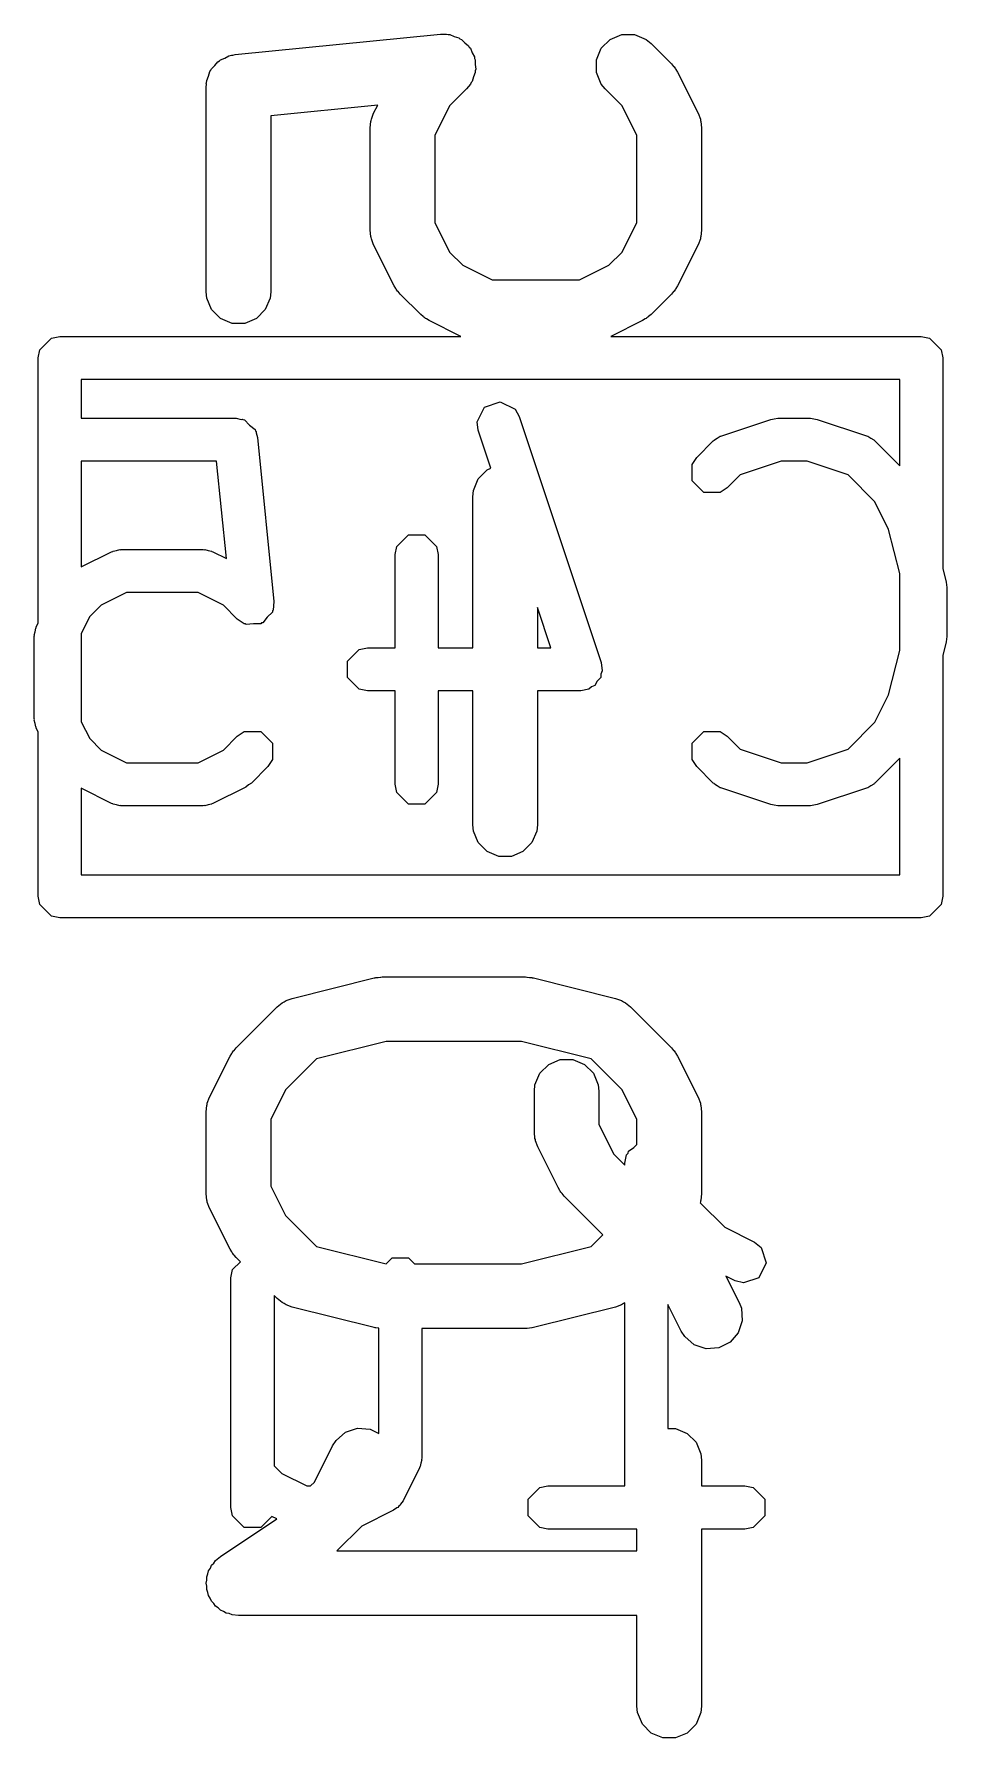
# Model space of a CAD drawing. Header units: inches. Extents: x 0.38 to 5.39, y 0.07 to 3.28.
# Drawn here: x 3.2451 to 3.3286, y 1.0628 to 1.2186 of the extents above; entities that cross this region are included whole.
import ezdxf

# ---------------------------------------------------------------- set-up
doc = ezdxf.new("R2010")
doc.units = ezdxf.units.IN
doc.header["$MEASUREMENT"] = 0
doc.layers.add('BLACK', color=250, linetype='CONTINUOUS')

msp = doc.modelspace()

# ---------------------------------------------------------------- linework, layer by layer
at = {"layer": 'BLACK', "linetype": 'CONTINUOUS'}
for p, q in [((3.26352, 1.21677), (3.28227, 1.21864)), ((3.28227, 1.21864), (3.28284, 1.21864)), ((3.28284, 1.21864), (3.28299, 1.2186)), ((3.28299, 1.2186), (3.28314, 1.2186)), ((3.28314, 1.2186), (3.28353, 1.21843)), ((3.29779, 1.21816), (3.29886, 1.2186)), ((3.29886, 1.2186), (3.30001, 1.2186)), ((3.30001, 1.2186), (3.30107, 1.21816)), ((3.28353, 1.21843), (3.28395, 1.21831)), ((3.28395, 1.21831), (3.28406, 1.21822)), ((3.28406, 1.21822), (3.2842, 1.21816)), ((3.2842, 1.21816), (3.2845, 1.21785)), ((3.2845, 1.21785), (3.28484, 1.21758)), ((3.28484, 1.21758), (3.28491, 1.21745)), ((3.28491, 1.21745), (3.28501, 1.21734)), ((3.28501, 1.21734), (3.28518, 1.21694)), ((3.28518, 1.21694), (3.28538, 1.21656)), ((3.29654, 1.21628), (3.29698, 1.21734)), ((3.29698, 1.21734), (3.29779, 1.21816)), ((3.30107, 1.21816), (3.30152, 1.21779)), ((3.30152, 1.21779), (3.30339, 1.21592)), ((3.2613, 1.21533), (3.26136, 1.21547)), ((3.26136, 1.21547), (3.26166, 1.21577)), ((3.26166, 1.21577), (3.26194, 1.21611)), ((3.26194, 1.21611), (3.26207, 1.21618)), ((3.26207, 1.21618), (3.26217, 1.21628)), ((3.26217, 1.21628), (3.26257, 1.21645)), ((3.26257, 1.21645), (3.26295, 1.21665)), ((3.26295, 1.21665), (3.26317, 1.2167)), ((3.26317, 1.2167), (3.26324, 1.21672)), ((3.26324, 1.21672), (3.26331, 1.21672)), ((3.26331, 1.21672), (3.26352, 1.21677)), ((3.28538, 1.21656), (3.2854, 1.21642)), ((3.2854, 1.21642), (3.28546, 1.21628)), ((3.28546, 1.21628), (3.28546, 1.21585)), ((3.28546, 1.21585), (3.2855, 1.21542)), ((3.2855, 1.21542), (3.28546, 1.21528)), ((3.29654, 1.21513), (3.29654, 1.21628)), ((3.30339, 1.21592), (3.30358, 1.21569)), ((3.30358, 1.21569), (3.30364, 1.21564)), ((3.30364, 1.21564), (3.3037, 1.21555)), ((3.3037, 1.21555), (3.30376, 1.21547)), ((3.30376, 1.21547), (3.30379, 1.2154)), ((3.30379, 1.2154), (3.30395, 1.21515)), ((3.26086, 1.21383), (3.26088, 1.21404)), ((3.26086, 1.19508), (3.26086, 1.21383)), ((3.26087, 1.21411), (3.26089, 1.21418)), ((3.26088, 1.21404), (3.26087, 1.21411)), ((3.26089, 1.21418), (3.26092, 1.2144)), ((3.26092, 1.2144), (3.26108, 1.2148)), ((3.26108, 1.2148), (3.26121, 1.21522)), ((3.26121, 1.21522), (3.2613, 1.21533)), ((3.28501, 1.21406), (3.28465, 1.21362)), ((3.28507, 1.2142), (3.28501, 1.21406)), ((3.28517, 1.21432), (3.28507, 1.2142)), ((3.28529, 1.21473), (3.28517, 1.21432)), ((3.28546, 1.21513), (3.28529, 1.21473)), ((3.28546, 1.21528), (3.28546, 1.21513)), ((3.29698, 1.21406), (3.29654, 1.21513)), ((3.29734, 1.21362), (3.29698, 1.21406)), ((3.30395, 1.21515), (3.30582, 1.2114)), ((3.28465, 1.21362), (3.28311, 1.21208)), ((3.29888, 1.21208), (3.29734, 1.21362)), ((3.27654, 1.21213), (3.26676, 1.21116)), ((3.26676, 1.21116), (3.26676, 1.19508)), ((3.27591, 1.21065), (3.27595, 1.21075)), ((3.27595, 1.21075), (3.27596, 1.21086)), ((3.27596, 1.21086), (3.27617, 1.2114)), ((3.27617, 1.2114), (3.27654, 1.21213)), ((3.28311, 1.21208), (3.28176, 1.20938)), ((3.30023, 1.20938), (3.29888, 1.21208)), ((3.30582, 1.2114), (3.30603, 1.21086)), ((3.30603, 1.21086), (3.30604, 1.21075)), ((3.30604, 1.21075), (3.30608, 1.21065)), ((3.27586, 1.21008), (3.27591, 1.21065)), ((3.27586, 1.2007), (3.27586, 1.21008)), ((3.28176, 1.20938), (3.28176, 1.2014)), ((3.30023, 1.2014), (3.30023, 1.20938)), ((3.30608, 1.21065), (3.30613, 1.21008)), ((3.30613, 1.21008), (3.30613, 1.2007)), ((3.28176, 1.2014), (3.28311, 1.1987)), ((3.29888, 1.1987), (3.30023, 1.2014)), ((3.27591, 1.20013), (3.27586, 1.2007)), ((3.27595, 1.20003), (3.27591, 1.20013)), ((3.27596, 1.19992), (3.27595, 1.20003)), ((3.27617, 1.19938), (3.27596, 1.19992)), ((3.30603, 1.19992), (3.30582, 1.19938)), ((3.30604, 1.20003), (3.30603, 1.19992)), ((3.30608, 1.20013), (3.30604, 1.20003)), ((3.30613, 1.2007), (3.30608, 1.20013)), ((3.27804, 1.19563), (3.27617, 1.19938)), ((3.28311, 1.1987), (3.28431, 1.19751)), ((3.29768, 1.19751), (3.29888, 1.1987)), ((3.30582, 1.19938), (3.30395, 1.19563)), ((3.28431, 1.19751), (3.28701, 1.19616)), ((3.29499, 1.19616), (3.29768, 1.19751)), ((3.2782, 1.19539), (3.27804, 1.19563)), ((3.27823, 1.19531), (3.2782, 1.19539)), ((3.2783, 1.19523), (3.27823, 1.19531)), ((3.27835, 1.19514), (3.2783, 1.19523)), ((3.27841, 1.19509), (3.27835, 1.19514)), ((3.28701, 1.19616), (3.29499, 1.19616)), ((3.30364, 1.19514), (3.30358, 1.19509)), ((3.3037, 1.19523), (3.30364, 1.19514)), ((3.30376, 1.19531), (3.3037, 1.19523)), ((3.30379, 1.19539), (3.30376, 1.19531)), ((3.30395, 1.19563), (3.30379, 1.19539)), ((3.26092, 1.1945), (3.26086, 1.19508)), ((3.26136, 1.19344), (3.26092, 1.1945)), ((3.26671, 1.1945), (3.26627, 1.19344)), ((3.26676, 1.19508), (3.26671, 1.1945)), ((3.2786, 1.19487), (3.27841, 1.19509)), ((3.28047, 1.19299), (3.2786, 1.19487)), ((3.30339, 1.19487), (3.30152, 1.19299)), ((3.30358, 1.19509), (3.30339, 1.19487)), ((3.26217, 1.19263), (3.26136, 1.19344)), ((3.26324, 1.19218), (3.26217, 1.19263)), ((3.26439, 1.19218), (3.26324, 1.19218)), ((3.26545, 1.19263), (3.26439, 1.19218)), ((3.26627, 1.19344), (3.26545, 1.19263)), ((3.2807, 1.19281), (3.28047, 1.19299)), ((3.28075, 1.19275), (3.2807, 1.19281)), ((3.28084, 1.19269), (3.28075, 1.19275)), ((3.28092, 1.19263), (3.28084, 1.19269)), ((3.28099, 1.1926), (3.28092, 1.19263)), ((3.28124, 1.19244), (3.28099, 1.1926)), ((3.28415, 1.19098), (3.28124, 1.19244)), ((3.30075, 1.19244), (3.29784, 1.19098)), ((3.301, 1.1926), (3.30075, 1.19244)), ((3.30107, 1.19263), (3.301, 1.1926)), ((3.30115, 1.19269), (3.30107, 1.19263)), ((3.30124, 1.19275), (3.30115, 1.19269)), ((3.30129, 1.19281), (3.30124, 1.19275)), ((3.30152, 1.19299), (3.30129, 1.19281)), ((3.24566, 1.18977), (3.24673, 1.19083)), ((3.24673, 1.19083), (3.24748, 1.19098)), ((3.24748, 1.19098), (3.28415, 1.19098)), ((3.29784, 1.19098), (3.32622, 1.19098)), ((3.32622, 1.19098), (3.32697, 1.19083)), ((3.32697, 1.19083), (3.32804, 1.18977)), ((3.24551, 1.18902), (3.24566, 1.18977)), ((3.24551, 1.16476), (3.24551, 1.18902)), ((3.32804, 1.18977), (3.32819, 1.18902)), ((3.32819, 1.18902), (3.32819, 1.16978)), ((3.24945, 1.18705), (3.24945, 1.18351)), ((3.32425, 1.18705), (3.24945, 1.18705)), ((3.32425, 1.17917), (3.32425, 1.18705)), ((3.28564, 1.18318), (3.28631, 1.18453)), ((3.28631, 1.18453), (3.28774, 1.185)), ((3.28774, 1.185), (3.28909, 1.18433)), ((3.28909, 1.18433), (3.28947, 1.18366)), ((3.24945, 1.18351), (3.2636, 1.18351)), ((3.2636, 1.18351), (3.26407, 1.18341)), ((3.26407, 1.18341), (3.26417, 1.18342)), ((3.26417, 1.18342), (3.26422, 1.18339)), ((3.26422, 1.18339), (3.26436, 1.18336)), ((3.26436, 1.18336), (3.26483, 1.18289)), ((3.26483, 1.18289), (3.26534, 1.18247)), ((3.28573, 1.18242), (3.28564, 1.18318)), ((3.28947, 1.18366), (3.29697, 1.16116)), ((3.30798, 1.18191), (3.31247, 1.18341)), ((3.31247, 1.18341), (3.31279, 1.18345)), ((3.31279, 1.18345), (3.3131, 1.18351)), ((3.3131, 1.18351), (3.3161, 1.18351)), ((3.3161, 1.18351), (3.31641, 1.18345)), ((3.31641, 1.18345), (3.31672, 1.18341)), ((3.31672, 1.18341), (3.32122, 1.18191)), ((3.26534, 1.18247), (3.26538, 1.18234)), ((3.26538, 1.18234), (3.26542, 1.18229)), ((3.26542, 1.18229), (3.26542, 1.18219)), ((3.26542, 1.18219), (3.26556, 1.18174)), ((3.26556, 1.18174), (3.26706, 1.16674)), ((3.28689, 1.17893), (3.28573, 1.18242)), ((3.30571, 1.17993), (3.30721, 1.18143)), ((3.30721, 1.18143), (3.30729, 1.18149)), ((3.30729, 1.18149), (3.30731, 1.18153)), ((3.30731, 1.18153), (3.30758, 1.18168)), ((3.30758, 1.18168), (3.30784, 1.18186)), ((3.30784, 1.18186), (3.30789, 1.18186)), ((3.30789, 1.18186), (3.30798, 1.18191)), ((3.32122, 1.18191), (3.3213, 1.18186)), ((3.3213, 1.18186), (3.32135, 1.18186)), ((3.32135, 1.18186), (3.32161, 1.18168)), ((3.32161, 1.18168), (3.32189, 1.18153)), ((3.32189, 1.18153), (3.32191, 1.18149)), ((3.32191, 1.18149), (3.32199, 1.18143)), ((3.32199, 1.18143), (3.32425, 1.17917)), ((3.26182, 1.17957), (3.24945, 1.17957)), ((3.24945, 1.17957), (3.24945, 1.16991)), ((3.26271, 1.17069), (3.26182, 1.17957)), ((3.30528, 1.17929), (3.30571, 1.17993)), ((3.31342, 1.17957), (3.30966, 1.17832)), ((3.31578, 1.17957), (3.31342, 1.17957)), ((3.31953, 1.17832), (3.31578, 1.17957)), ((3.28529, 1.17691), (3.28573, 1.17797)), ((3.28573, 1.17797), (3.28654, 1.17879)), ((3.28654, 1.17879), (3.28689, 1.17893)), ((3.30528, 1.17779), (3.30528, 1.17929)), ((3.30966, 1.17832), (3.30849, 1.17715)), ((3.32198, 1.17587), (3.31953, 1.17832)), ((3.28523, 1.17633), (3.28529, 1.17691)), ((3.30634, 1.17672), (3.30528, 1.17779)), ((3.30785, 1.17672), (3.30634, 1.17672)), ((3.30849, 1.17715), (3.30785, 1.17672)), ((3.28523, 1.16251), (3.28523, 1.17633)), ((3.32324, 1.17335), (3.32198, 1.17587)), ((3.32425, 1.1693), (3.32324, 1.17335)), ((3.27813, 1.17104), (3.27828, 1.17179)), ((3.27828, 1.17179), (3.27935, 1.17286)), ((3.27935, 1.17286), (3.28085, 1.17286)), ((3.28085, 1.17286), (3.28192, 1.17179)), ((3.28192, 1.17179), (3.28207, 1.17104)), ((3.24945, 1.16991), (3.25222, 1.1713)), ((3.25222, 1.1713), (3.25232, 1.17133)), ((3.25232, 1.17133), (3.25235, 1.17136)), ((3.25235, 1.17136), (3.25266, 1.17142)), ((3.25266, 1.17142), (3.25297, 1.1715)), ((3.25297, 1.1715), (3.25301, 1.17149)), ((3.25301, 1.17149), (3.2531, 1.17151)), ((3.2531, 1.17151), (3.2606, 1.17151)), ((3.2606, 1.17151), (3.2607, 1.17149)), ((3.2607, 1.17149), (3.26074, 1.1715)), ((3.26074, 1.1715), (3.26105, 1.17142)), ((3.26105, 1.17142), (3.26136, 1.17136)), ((3.26136, 1.17136), (3.26139, 1.17133)), ((3.26139, 1.17133), (3.26148, 1.1713)), ((3.26148, 1.1713), (3.26271, 1.17069)), ((3.27813, 1.16251), (3.27813, 1.17104)), ((3.28207, 1.17104), (3.28207, 1.16251)), ((3.32425, 1.16228), (3.32425, 1.1693)), ((3.32819, 1.16978), (3.32851, 1.16852)), ((3.25357, 1.16757), (3.25127, 1.16642)), ((3.26014, 1.16757), (3.25357, 1.16757)), ((3.26244, 1.16642), (3.26014, 1.16757)), ((3.32851, 1.16852), (3.32852, 1.16828)), ((3.32852, 1.16828), (3.32856, 1.16804)), ((3.32856, 1.16804), (3.32856, 1.16354)), ((3.25127, 1.16642), (3.25022, 1.16538)), ((3.26371, 1.16515), (3.26244, 1.16642)), ((3.26692, 1.16579), (3.26645, 1.16532)), ((3.26699, 1.16597), (3.26692, 1.16589)), ((3.26692, 1.16589), (3.26692, 1.16579)), ((3.26706, 1.16674), (3.26699, 1.16597)), ((3.29237, 1.16251), (3.29114, 1.16621)), ((3.29114, 1.16621), (3.29114, 1.16251)), ((3.24514, 1.16368), (3.24523, 1.16399)), ((3.24523, 1.16399), (3.24529, 1.1643)), ((3.24529, 1.1643), (3.24532, 1.16433)), ((3.24532, 1.16433), (3.24534, 1.16442)), ((3.24534, 1.16442), (3.24551, 1.16476)), ((3.25022, 1.16538), (3.24945, 1.16383)), ((3.26435, 1.16472), (3.26371, 1.16515)), ((3.26445, 1.16472), (3.26435, 1.16472)), ((3.26453, 1.16466), (3.26445, 1.16472)), ((3.26519, 1.16472), (3.26453, 1.16466)), ((3.26586, 1.16472), (3.26519, 1.16472)), ((3.26593, 1.1648), (3.26586, 1.16472)), ((3.26603, 1.16481), (3.26593, 1.1648)), ((3.26645, 1.16532), (3.26603, 1.16481)), ((3.24516, 1.16364), (3.24514, 1.16368)), ((3.24514, 1.16354), (3.24516, 1.16364)), ((3.24514, 1.15604), (3.24514, 1.16354)), ((3.24945, 1.16383), (3.24945, 1.15576)), ((3.27485, 1.16236), (3.2756, 1.16251)), ((3.2756, 1.16251), (3.27813, 1.16251)), ((3.28207, 1.16251), (3.28523, 1.16251)), ((3.29114, 1.16251), (3.29237, 1.16251)), ((3.32851, 1.16306), (3.32819, 1.1618)), ((3.32852, 1.16331), (3.32851, 1.16306)), ((3.32856, 1.16354), (3.32852, 1.16331)), ((3.27378, 1.1613), (3.27485, 1.16236)), ((3.27378, 1.15979), (3.27378, 1.1613)), ((3.29697, 1.16116), (3.29706, 1.1604)), ((3.32324, 1.15823), (3.32425, 1.16228)), ((3.32819, 1.1618), (3.32819, 1.1398)), ((3.27485, 1.15872), (3.27378, 1.15979)), ((3.29659, 1.15946), (3.29639, 1.15906)), ((3.29692, 1.15979), (3.29659, 1.15946)), ((3.29706, 1.1604), (3.29692, 1.16011)), ((3.29692, 1.16011), (3.29692, 1.15979)), ((3.2756, 1.15857), (3.27485, 1.15872)), ((3.27813, 1.15857), (3.2756, 1.15857)), ((3.27813, 1.15004), (3.27813, 1.15857)), ((3.28523, 1.15857), (3.28207, 1.15857)), ((3.28207, 1.15857), (3.28207, 1.15004)), ((3.28523, 1.14634), (3.28523, 1.15857)), ((3.2951, 1.15857), (3.29114, 1.15857)), ((3.29114, 1.15857), (3.29114, 1.14634)), ((3.29585, 1.15872), (3.2951, 1.15857)), ((3.29608, 1.15895), (3.29585, 1.15872)), ((3.29639, 1.15906), (3.29608, 1.15895)), ((3.32198, 1.15571), (3.32324, 1.15823)), ((3.24516, 1.15595), (3.24514, 1.15604)), ((3.24514, 1.1559), (3.24516, 1.15595)), ((3.24523, 1.1556), (3.24514, 1.1559)), ((3.24529, 1.15529), (3.24523, 1.1556)), ((3.24532, 1.15526), (3.24529, 1.15529)), ((3.24534, 1.15516), (3.24532, 1.15526)), ((3.24551, 1.15483), (3.24534, 1.15516)), ((3.24551, 1.1398), (3.24551, 1.15483)), ((3.24945, 1.15576), (3.25022, 1.15421)), ((3.26371, 1.15444), (3.26435, 1.15486)), ((3.26435, 1.15486), (3.26586, 1.15486)), ((3.26586, 1.15486), (3.26692, 1.1538)), ((3.30528, 1.1538), (3.30634, 1.15486)), ((3.30634, 1.15486), (3.30785, 1.15486)), ((3.30785, 1.15486), (3.30849, 1.15444)), ((3.31953, 1.15326), (3.32198, 1.15571)), ((3.25022, 1.15421), (3.25127, 1.15316)), ((3.25127, 1.15316), (3.25357, 1.15201)), ((3.26014, 1.15201), (3.26244, 1.15316)), ((3.26244, 1.15316), (3.26371, 1.15444)), ((3.26692, 1.1538), (3.26692, 1.15229)), ((3.30528, 1.15229), (3.30528, 1.1538)), ((3.30849, 1.15444), (3.30966, 1.15326)), ((3.30966, 1.15326), (3.31342, 1.15201)), ((3.31578, 1.15201), (3.31953, 1.15326)), ((3.25357, 1.15201), (3.26014, 1.15201)), ((3.2665, 1.15165), (3.265, 1.15015)), ((3.26692, 1.15229), (3.2665, 1.15165)), ((3.30571, 1.15165), (3.30528, 1.15229)), ((3.30721, 1.15015), (3.30571, 1.15165)), ((3.31342, 1.15201), (3.31578, 1.15201)), ((3.32425, 1.15242), (3.32199, 1.15015)), ((3.32425, 1.14177), (3.32425, 1.15242)), ((3.26473, 1.14998), (3.26448, 1.14978)), ((3.265, 1.15015), (3.26473, 1.14998)), ((3.27828, 1.14929), (3.27813, 1.15004)), ((3.28207, 1.15004), (3.28192, 1.14929)), ((3.30729, 1.1501), (3.30721, 1.15015)), ((3.30731, 1.15006), (3.30729, 1.1501)), ((3.30758, 1.1499), (3.30731, 1.15006)), ((3.32189, 1.15006), (3.32161, 1.1499)), ((3.32191, 1.1501), (3.32189, 1.15006)), ((3.32199, 1.15015), (3.32191, 1.1501)), ((3.25222, 1.14828), (3.24945, 1.14967)), ((3.24945, 1.14967), (3.24945, 1.14177)), ((3.26448, 1.14978), (3.26148, 1.14828)), ((3.27935, 1.14822), (3.27828, 1.14929)), ((3.28192, 1.14929), (3.28085, 1.14822)), ((3.30784, 1.14972), (3.30758, 1.1499)), ((3.30789, 1.14972), (3.30784, 1.14972)), ((3.30798, 1.14968), (3.30789, 1.14972)), ((3.31247, 1.14818), (3.30798, 1.14968)), ((3.32122, 1.14968), (3.31672, 1.14818)), ((3.3213, 1.14972), (3.32122, 1.14968)), ((3.32135, 1.14972), (3.3213, 1.14972)), ((3.32161, 1.1499), (3.32135, 1.14972)), ((3.25232, 1.14826), (3.25222, 1.14828)), ((3.25235, 1.14822), (3.25232, 1.14826)), ((3.25266, 1.14816), (3.25235, 1.14822)), ((3.25297, 1.14808), (3.25266, 1.14816)), ((3.25301, 1.14809), (3.25297, 1.14808)), ((3.2531, 1.14807), (3.25301, 1.14809)), ((3.2606, 1.14807), (3.2531, 1.14807)), ((3.2607, 1.14809), (3.2606, 1.14807)), ((3.26074, 1.14808), (3.2607, 1.14809)), ((3.26105, 1.14816), (3.26074, 1.14808)), ((3.26136, 1.14822), (3.26105, 1.14816)), ((3.26139, 1.14826), (3.26136, 1.14822)), ((3.26148, 1.14828), (3.26139, 1.14826)), ((3.28085, 1.14822), (3.27935, 1.14822)), ((3.31279, 1.14814), (3.31247, 1.14818)), ((3.3131, 1.14807), (3.31279, 1.14814)), ((3.3161, 1.14807), (3.3131, 1.14807)), ((3.31641, 1.14814), (3.3161, 1.14807)), ((3.31672, 1.14818), (3.31641, 1.14814)), ((3.28529, 1.14576), (3.28523, 1.14634)), ((3.28573, 1.1447), (3.28529, 1.14576)), ((3.29108, 1.14576), (3.29064, 1.1447)), ((3.29114, 1.14634), (3.29108, 1.14576)), ((3.28654, 1.14388), (3.28573, 1.1447)), ((3.28761, 1.14344), (3.28654, 1.14388)), ((3.28982, 1.14388), (3.28876, 1.14344)), ((3.29064, 1.1447), (3.28982, 1.14388)), ((3.28876, 1.14344), (3.28761, 1.14344)), ((3.24945, 1.14177), (3.32425, 1.14177)), ((3.24566, 1.13905), (3.24551, 1.1398)), ((3.24673, 1.13798), (3.24566, 1.13905)), ((3.32804, 1.13905), (3.32697, 1.13798)), ((3.32819, 1.1398), (3.32804, 1.13905)), ((3.24748, 1.13783), (3.24673, 1.13798)), ((3.32622, 1.13783), (3.24748, 1.13783)), ((3.32697, 1.13798), (3.32622, 1.13783)), ((3.26872, 1.13045), (3.27622, 1.13233)), ((3.27622, 1.13233), (3.27632, 1.13234)), ((3.27632, 1.13234), (3.27636, 1.13236)), ((3.27636, 1.13236), (3.27658, 1.13238)), ((3.27658, 1.13238), (3.27679, 1.13241)), ((3.27679, 1.13241), (3.27683, 1.13241)), ((3.27683, 1.13241), (3.27694, 1.13242)), ((3.27694, 1.13242), (3.29006, 1.13242)), ((3.29006, 1.13242), (3.29016, 1.13241)), ((3.29016, 1.13241), (3.2902, 1.13241)), ((3.2902, 1.13241), (3.29042, 1.13238)), ((3.29042, 1.13238), (3.29063, 1.13236)), ((3.29063, 1.13236), (3.29067, 1.13234)), ((3.29067, 1.13234), (3.29077, 1.13233)), ((3.29077, 1.13233), (3.29827, 1.13045)), ((3.2636, 1.12593), (3.26735, 1.12968)), ((3.26735, 1.12968), (3.2678, 1.13004)), ((3.2678, 1.13004), (3.268, 1.13013)), ((3.268, 1.13013), (3.26817, 1.13026)), ((3.26817, 1.13026), (3.26872, 1.13045)), ((3.29827, 1.13045), (3.29882, 1.13026)), ((3.29882, 1.13026), (3.299, 1.13013)), ((3.299, 1.13013), (3.2992, 1.13004)), ((3.2992, 1.13004), (3.29965, 1.12968)), ((3.29965, 1.12968), (3.30339, 1.12593)), ((3.26117, 1.12141), (3.26305, 1.12516)), ((3.26305, 1.12516), (3.2632, 1.12541)), ((3.2632, 1.12541), (3.26323, 1.12548)), ((3.26323, 1.12548), (3.2633, 1.12556)), ((3.2633, 1.12556), (3.26335, 1.12565)), ((3.26335, 1.12565), (3.26341, 1.1257)), ((3.26341, 1.1257), (3.2636, 1.12593)), ((3.2773, 1.12651), (3.27095, 1.12492)), ((3.28969, 1.12651), (3.2773, 1.12651)), ((3.29605, 1.12492), (3.28969, 1.12651)), ((3.30339, 1.12593), (3.30358, 1.1257)), ((3.30358, 1.1257), (3.30364, 1.12565)), ((3.30364, 1.12565), (3.3037, 1.12556)), ((3.3037, 1.12556), (3.30376, 1.12548)), ((3.30376, 1.12548), (3.30379, 1.12541)), ((3.30379, 1.12541), (3.30395, 1.12516)), ((3.30395, 1.12516), (3.30582, 1.12141)), ((3.27095, 1.12492), (3.26811, 1.12209)), ((3.29091, 1.12254), (3.29135, 1.12361)), ((3.29135, 1.12361), (3.29217, 1.12442)), ((3.29217, 1.12442), (3.29323, 1.12486)), ((3.29323, 1.12486), (3.29438, 1.12486)), ((3.29438, 1.12486), (3.29545, 1.12442)), ((3.29545, 1.12442), (3.29626, 1.12361)), ((3.29888, 1.12209), (3.29605, 1.12492)), ((3.29626, 1.12361), (3.2967, 1.12254)), ((3.26811, 1.12209), (3.26676, 1.11939)), ((3.29086, 1.12196), (3.29091, 1.12254)), ((3.29086, 1.11822), (3.29086, 1.12196)), ((3.2967, 1.12254), (3.29676, 1.12196)), ((3.29676, 1.12196), (3.29676, 1.11891)), ((3.30023, 1.11939), (3.29888, 1.12209)), ((3.26086, 1.12009), (3.26092, 1.12067)), ((3.26092, 1.12067), (3.26096, 1.12076)), ((3.26096, 1.12087), (3.26117, 1.12141)), ((3.26096, 1.12076), (3.26096, 1.12087)), ((3.30582, 1.12141), (3.30603, 1.12087)), ((3.30603, 1.12087), (3.30604, 1.12076)), ((3.30604, 1.12076), (3.30608, 1.12067)), ((3.30608, 1.12067), (3.30613, 1.12009)), ((3.26086, 1.11259), (3.26086, 1.12009)), ((3.26676, 1.11939), (3.26676, 1.11329)), ((3.29676, 1.11891), (3.29811, 1.11621)), ((3.30023, 1.1171), (3.30023, 1.11939)), ((3.30613, 1.12009), (3.30613, 1.11259)), ((3.29091, 1.11764), (3.29086, 1.11822)), ((3.29095, 1.11754), (3.29091, 1.11764)), ((3.29096, 1.11744), (3.29095, 1.11754)), ((3.29117, 1.11689), (3.29096, 1.11744)), ((3.29304, 1.11315), (3.29117, 1.11689)), ((3.29811, 1.11621), (3.29913, 1.11519)), ((3.29913, 1.1154), (3.29928, 1.11615)), ((3.29928, 1.11615), (3.29942, 1.11629)), ((3.29942, 1.11629), (3.29946, 1.11649)), ((3.29946, 1.11649), (3.29994, 1.11681)), ((3.29994, 1.11681), (3.30023, 1.1171)), ((3.29913, 1.11519), (3.29913, 1.1154)), ((3.26092, 1.11201), (3.26086, 1.11259)), ((3.26676, 1.11329), (3.26811, 1.11059)), ((3.2932, 1.1129), (3.29304, 1.11315)), ((3.29323, 1.11283), (3.2932, 1.1129)), ((3.29329, 1.11274), (3.29323, 1.11283)), ((3.29335, 1.11266), (3.29329, 1.11274)), ((3.29341, 1.1126), (3.29335, 1.11266)), ((3.29359, 1.11238), (3.29341, 1.1126)), ((3.30613, 1.11259), (3.30608, 1.11201)), ((3.26096, 1.11192), (3.26092, 1.11201)), ((3.26096, 1.11181), (3.26096, 1.11192)), ((3.26117, 1.11127), (3.26096, 1.11181)), ((3.26305, 1.10752), (3.26117, 1.11127)), ((3.29713, 1.10884), (3.29359, 1.11238)), ((3.30603, 1.11181), (3.30601, 1.11177)), ((3.30601, 1.11177), (3.30826, 1.10952)), ((3.30604, 1.11192), (3.30603, 1.11181)), ((3.30608, 1.11201), (3.30604, 1.11192)), ((3.26811, 1.11059), (3.27095, 1.10776)), ((3.30826, 1.10952), (3.31098, 1.10816)), ((3.29605, 1.10776), (3.29713, 1.10884)), ((3.31098, 1.10816), (3.31158, 1.10769)), ((3.2632, 1.10727), (3.26305, 1.10752)), ((3.26323, 1.1072), (3.2632, 1.10727)), ((3.2633, 1.10712), (3.26323, 1.1072)), ((3.26328, 1.10565), (3.26399, 1.10636)), ((3.26335, 1.10703), (3.2633, 1.10712)), ((3.26341, 1.10698), (3.26335, 1.10703)), ((3.2636, 1.10675), (3.26341, 1.10698)), ((3.26399, 1.10636), (3.2636, 1.10675)), ((3.27095, 1.10776), (3.2773, 1.10617)), ((3.2773, 1.10617), (3.27785, 1.10672)), ((3.27785, 1.10672), (3.27935, 1.10672)), ((3.27935, 1.10672), (3.2799, 1.10617)), ((3.28969, 1.10617), (3.29605, 1.10776)), ((3.31158, 1.10769), (3.31206, 1.10626)), ((3.26313, 1.1049), (3.26328, 1.10565)), ((3.26313, 1.0839), (3.26313, 1.1049)), ((3.2773, 1.10617), (3.2773, 1.10617)), ((3.2799, 1.10617), (3.28969, 1.10617)), ((3.30922, 1.10464), (3.30837, 1.10506)), ((3.30837, 1.10506), (3.30957, 1.10266)), ((3.31139, 1.10491), (3.30996, 1.10444)), ((3.31206, 1.10626), (3.31139, 1.10491)), ((3.26735, 1.103), (3.26707, 1.10328)), ((3.26707, 1.10328), (3.26707, 1.08772)), ((3.30996, 1.10444), (3.30922, 1.10464)), ((3.2678, 1.10264), (3.26735, 1.103)), ((3.268, 1.10255), (3.2678, 1.10264)), ((3.26817, 1.10242), (3.268, 1.10255)), ((3.26872, 1.10223), (3.26817, 1.10242)), ((3.27622, 1.10035), (3.26872, 1.10223)), ((3.29827, 1.10223), (3.29077, 1.10035)), ((3.29882, 1.10242), (3.29827, 1.10223)), ((3.299, 1.10255), (3.29882, 1.10242)), ((3.29913, 1.10261), (3.299, 1.10255)), ((3.29913, 1.08587), (3.29913, 1.10261)), ((3.30429, 1.10002), (3.30307, 1.10247)), ((3.30307, 1.10247), (3.30307, 1.09112)), ((3.30957, 1.10266), (3.30978, 1.10212)), ((3.30978, 1.10212), (3.30986, 1.10097)), ((3.27632, 1.10034), (3.27622, 1.10035)), ((3.27636, 1.10032), (3.27632, 1.10034)), ((3.27658, 1.1003), (3.27636, 1.10032)), ((3.27663, 1.10029), (3.27658, 1.1003)), ((3.27663, 1.09067), (3.27663, 1.10029)), ((3.29006, 1.10026), (3.28057, 1.10026)), ((3.28057, 1.10026), (3.28057, 1.0884)), ((3.29016, 1.10027), (3.29006, 1.10026)), ((3.2902, 1.10027), (3.29016, 1.10027)), ((3.29042, 1.1003), (3.2902, 1.10027)), ((3.29063, 1.10032), (3.29042, 1.1003)), ((3.29067, 1.10034), (3.29063, 1.10032)), ((3.29077, 1.10035), (3.29067, 1.10034)), ((3.30986, 1.10097), (3.3095, 1.09988)), ((3.3046, 1.09953), (3.30429, 1.10002)), ((3.30547, 1.09878), (3.3046, 1.09953)), ((3.30656, 1.09841), (3.30547, 1.09878)), ((3.30874, 1.09901), (3.30771, 1.09849)), ((3.3095, 1.09988), (3.30874, 1.09901)), ((3.30771, 1.09849), (3.30656, 1.09841)), ((3.27273, 1.09003), (3.2736, 1.09078)), ((3.2736, 1.09078), (3.27469, 1.09115)), ((3.27469, 1.09115), (3.27584, 1.09107)), ((3.27584, 1.09107), (3.27663, 1.09067)), ((3.30307, 1.09112), (3.30376, 1.09112)), ((3.30376, 1.09112), (3.30482, 1.09067)), ((3.27076, 1.08622), (3.27242, 1.08954)), ((3.27242, 1.08954), (3.27273, 1.09003)), ((3.30482, 1.09067), (3.30564, 1.08986)), ((3.30564, 1.08986), (3.30608, 1.0888)), ((3.26707, 1.08772), (3.26777, 1.08702)), ((3.28039, 1.08762), (3.28036, 1.08752)), ((3.28042, 1.08765), (3.28039, 1.08762)), ((3.28048, 1.08796), (3.28042, 1.08765)), ((3.28056, 1.08826), (3.28048, 1.08796)), ((3.28057, 1.0884), (3.28055, 1.0883)), ((3.28055, 1.0883), (3.28056, 1.08826)), ((3.30608, 1.0888), (3.30613, 1.08822)), ((3.30613, 1.08822), (3.30613, 1.08587)), ((3.26777, 1.08702), (3.27007, 1.08587)), ((3.27041, 1.08587), (3.27076, 1.08622)), ((3.28036, 1.08752), (3.27886, 1.08452)), ((3.27007, 1.08587), (3.27041, 1.08587)), ((3.27886, 1.08452), (3.27862, 1.08421)), ((3.29028, 1.08466), (3.29135, 1.08572)), ((3.29028, 1.08315), (3.29028, 1.08466)), ((3.29135, 1.08572), (3.2921, 1.08587)), ((3.2921, 1.08587), (3.29913, 1.08587)), ((3.30613, 1.08587), (3.3101, 1.08587)), ((3.3101, 1.08587), (3.31085, 1.08572)), ((3.31085, 1.08572), (3.31192, 1.08466)), ((3.31192, 1.08466), (3.31192, 1.08315)), ((3.26328, 1.08315), (3.26313, 1.0839)), ((3.26435, 1.08208), (3.26328, 1.08315)), ((3.26685, 1.08308), (3.26586, 1.08208)), ((3.26731, 1.08285), (3.26685, 1.08308)), ((3.27798, 1.08364), (3.27508, 1.08219)), ((3.27829, 1.08388), (3.27798, 1.08364)), ((3.27839, 1.08391), (3.27829, 1.08388)), ((3.27848, 1.08403), (3.27839, 1.08391)), ((3.27859, 1.08411), (3.27848, 1.08403)), ((3.27862, 1.08421), (3.27859, 1.08411)), ((3.29135, 1.08208), (3.29028, 1.08315)), ((3.31192, 1.08315), (3.31085, 1.08208)), ((3.26217, 1.07943), (3.26731, 1.08285)), ((3.26586, 1.08208), (3.26435, 1.08208)), ((3.27508, 1.08219), (3.27282, 1.07992)), ((3.2921, 1.08193), (3.29135, 1.08208)), ((3.30023, 1.08193), (3.2921, 1.08193)), ((3.30023, 1.07992), (3.30023, 1.08193)), ((3.3101, 1.08193), (3.30613, 1.08193)), ((3.30613, 1.08193), (3.30613, 1.06572)), ((3.31085, 1.08208), (3.3101, 1.08193)), ((3.27282, 1.07992), (3.30023, 1.07992)), ((3.26108, 1.0781), (3.26125, 1.07834)), ((3.26125, 1.07834), (3.26136, 1.07861)), ((3.26136, 1.07861), (3.26156, 1.07882)), ((3.26156, 1.07882), (3.26173, 1.07906)), ((3.26173, 1.07906), (3.26217, 1.07942)), ((3.26217, 1.07942), (3.26217, 1.07943)), ((3.26217, 1.07943), (3.26217, 1.07943)), ((3.26217, 1.07943), (3.26217, 1.07943)), ((3.26086, 1.07697), (3.26092, 1.07726)), ((3.26092, 1.07669), (3.26086, 1.07697)), ((3.26092, 1.07755), (3.26103, 1.07782)), ((3.26092, 1.07726), (3.26092, 1.07755)), ((3.26103, 1.07782), (3.26108, 1.0781)), ((3.26092, 1.07639), (3.26092, 1.07669)), ((3.26103, 1.07613), (3.26092, 1.07639)), ((3.26108, 1.07584), (3.26103, 1.07613)), ((3.26124, 1.0756), (3.26108, 1.07584)), ((3.26136, 1.07533), (3.26124, 1.0756)), ((3.26156, 1.07513), (3.26136, 1.07533)), ((3.26172, 1.07488), (3.26156, 1.07513)), ((3.26196, 1.07472), (3.26172, 1.07488)), ((3.26217, 1.07452), (3.26196, 1.07472)), ((3.26244, 1.0744), (3.26217, 1.07452)), ((3.26268, 1.07424), (3.26244, 1.0744)), ((3.26297, 1.07419), (3.26268, 1.07424)), ((3.26324, 1.07407), (3.26297, 1.07419)), ((3.26381, 1.07402), (3.26324, 1.07407)), ((3.30023, 1.07402), (3.26381, 1.07402)), ((3.26381, 1.07402), (3.26381, 1.07402)), ((3.26381, 1.07402), (3.26381, 1.07402)), ((3.26381, 1.07402), (3.26381, 1.07402)), ((3.30023, 1.06572), (3.30023, 1.07402)), ((3.30029, 1.06515), (3.30023, 1.06572)), ((3.30073, 1.06408), (3.30029, 1.06515)), ((3.30608, 1.06515), (3.30564, 1.06408)), ((3.30613, 1.06572), (3.30608, 1.06515)), ((3.30154, 1.06327), (3.30073, 1.06408)), ((3.30261, 1.06283), (3.30154, 1.06327)), ((3.30376, 1.06283), (3.30261, 1.06283)), ((3.30482, 1.06327), (3.30376, 1.06283)), ((3.30564, 1.06408), (3.30482, 1.06327))]:
    msp.add_line(p, q, dxfattribs=at)

doc.saveas('drawing.dxf')
